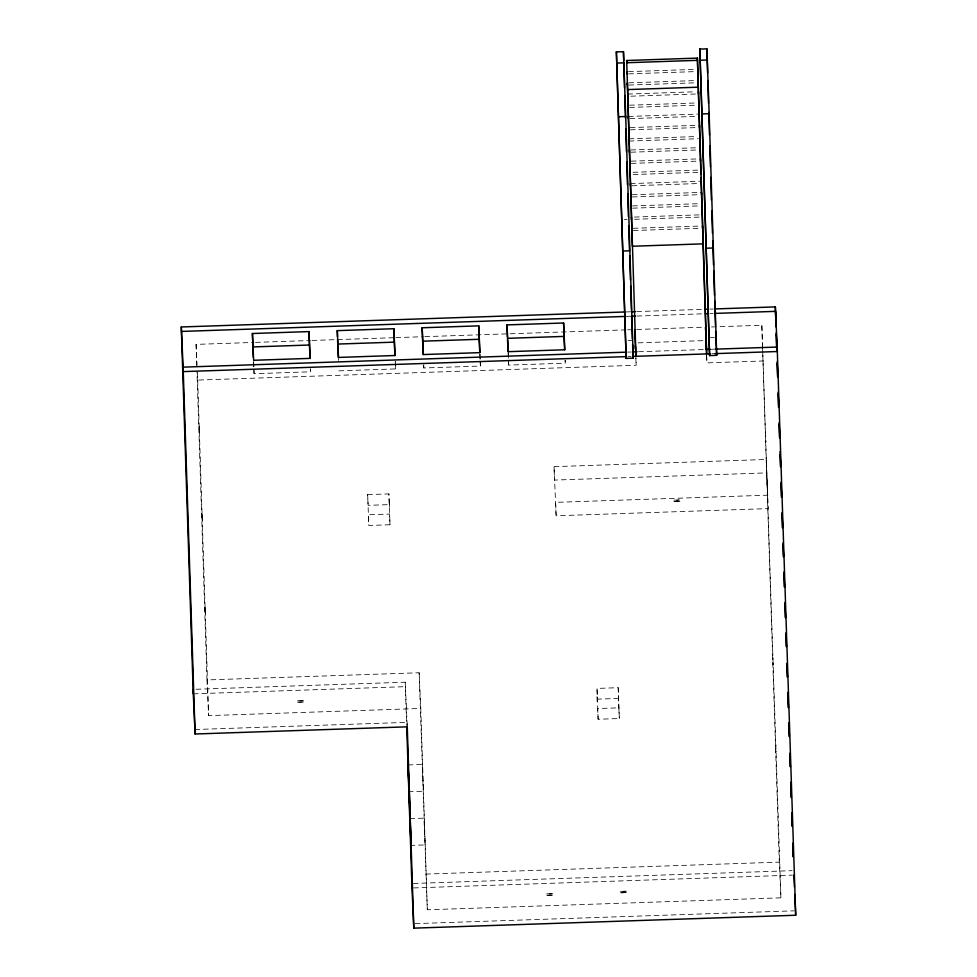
<?xml version="1.0" encoding="UTF-8"?>
<svg xmlns="http://www.w3.org/2000/svg" width="977" height="977" viewBox="0 0 977 977"><rect width="100%" height="100%" fill="white"/><g stroke="black" fill="none" stroke-linecap="round" stroke-linejoin="round"><path stroke-width="0.73" stroke-dasharray="4.88 3.66" d="M628.529 71.639L696.247 69.355M628.638 73.873L696.345 71.577M628.87 82.825L696.577 80.541M628.968 85.06L696.674 82.776M627.698 94.073L695.404 91.789M630.812 96.198L695.514 94.012M629.542 105.211L697.248 102.927M629.64 107.446L697.346 105.15M628.37 116.458L697.578 114.114M629.97 118.632L697.688 116.348M630.202 127.596L697.92 125.3M630.312 129.819L698.018 127.535M629.041 138.832L696.748 136.548M629.139 141.067L698.36 138.722M630.873 149.969L698.592 147.686M630.983 152.204L698.689 149.921M631.215 161.168L698.921 158.872M631.313 163.391L699.019 161.107M633.047 172.306L699.263 170.071M633.157 174.541L697.859 172.343M630.373 183.603L699.593 181.258M631.985 185.777L699.691 183.493M632.217 194.741L701.437 192.396M632.314 196.963L700.033 194.679M632.546 205.927L700.265 203.643M632.656 208.162L700.362 205.866M634.391 217.065L699.092 214.879M624.242 219.678L627.063 219.581M634.488 219.3L699.19 217.114M633.218 228.313L700.936 226.017M633.328 230.535L701.034 228.252M626.074 311.944L630.641 311.785M636.735 311.578L703.758 309.318M709.852 309.111L712.905 309.013M626.281 316.401L630.849 316.255M636.943 316.047L703.965 313.776M710.059 313.568L713.1 313.47M196.768 365.74L196.072 344.38L254.032 342.426M255.547 342.377L310.454 340.521M311.981 340.46L394.329 337.676M395.844 337.627L423.297 336.699M424.824 336.65L626.123 329.847M627.649 329.799L630.702 329.689M636.796 329.481L703.941 327.185M711.525 326.965L761.84 325.256L780.928 897.839L427.315 909.782L419.145 672.762L206.99 679.931L196.975 371.834M628.162 340.472L632.412 340.326M710.206 337.7L714.443 337.553M638.164 342.854L704.368 340.607M627.893 352.111L631.166 352.001M638.567 351.744L704.954 349.497M710.157 349.326L714.724 349.168M628.101 356.568L631.142 356.471M711.879 353.735L714.92 353.637M253.531 361.808L254.069 373.702L310.649 371.797L310.552 368.817L310.649 371.797M338.934 370.845L395.514 368.927L395.27 361.466L395.514 368.927M423.664 364.995L423.798 367.975L480.379 366.057L480.232 361.588M508.125 353.198L508.663 365.105L565.243 363.188L565.146 360.208L565.243 363.188M197.366 372.64L197.696 380.077L636.174 365.264L635.929 357.802M706.554 355.433L706.896 362.87L763.464 360.965M199.052 426.143L199.564 432.945L199.332 426.131M199.235 431.797L199.564 432.945M554.044 466.652L766.212 459.483L767.837 495.18L555.669 502.349L556.108 515.771L768.264 508.602L766.652 472.905L554.484 480.073L554.044 466.652L556.108 515.771M367.657 494.618L388.883 493.898L389.359 504.608L368.146 505.329L367.657 494.618L368.805 525.467L390.018 524.747L388.883 493.898M389.432 502.031L389.676 508.834M201.897 513.694L202.41 520.497L202.178 513.682M673.898 500.175L679.845 499.968L679.907 501.396L673.959 501.604L673.898 500.444L679.845 499.968M202.08 519.337L202.41 520.497M204.938 607.254L205.451 614.057L205.219 607.254M205.121 612.909L205.451 614.057M196.108 689.261L405.235 682.19L407.262 726.827M193.275 693.829L405.443 686.66M598.119 719.255L596.984 688.419L618.197 687.698L619.333 718.547L598.119 719.255L597.631 708.545L618.844 707.837L619.333 718.547M297.558 700.729L303.505 700.533L303.566 701.962L297.619 702.158L297.57 700.997L303.505 700.533M596.971 696.564L597.203 703.367M618.685 698.408L597.46 699.129L596.984 688.419M206.99 679.931L208.614 715.628L420.769 708.459L427.315 909.782M194.899 729.526L407.067 722.357L407.165 725.41M408.044 764.942L422.186 764.466L423.407 791.236L409.265 791.712M409.79 818.628L423.933 818.152L425.154 844.922L411.012 845.41M425.691 874.085L779.304 862.129L780.928 897.839M413.308 883.477L792.164 870.666M413.515 887.934L792.359 875.136M546.717 893.857L552.664 893.662L552.726 895.091L546.778 895.286L546.729 894.126L552.664 893.662M620.432 891.366L626.391 891.171L626.452 892.599L620.493 892.795L620.444 891.635L626.391 891.171M415.127 923.631L793.983 910.833M635.832 357.826L636.174 365.264M479.841 354.162L480.11 360.11M480.171 361.6L480.379 366.057M419.145 672.762L420.769 708.459M390.018 524.747L389.53 514.036L368.317 514.757L368.805 525.467M196.072 344.38L197.024 365.203M761.84 325.256L762.487 345.089M762.536 346.615L779.304 862.129M706.652 355.42L706.896 362.87M679.907 501.396L673.959 501.604M626.452 892.599L620.493 892.795M618.197 687.698L618.844 707.837M552.726 895.091L546.778 895.286M508.235 351.683L508.663 365.105M479.988 354.126L480.183 360.098M423.7 364.983L423.798 367.975M405.235 682.19L406.627 724.897M338.506 357.423L338.604 360.403M303.566 701.962L297.619 702.158M253.69 361.771L254.069 373.702M197.696 380.077L208.614 715.628M765.736 435.449L765.504 436.621L765.736 435.449M765.919 441.091L765.687 442.263L765.919 441.091M772.978 658.058L772.746 659.231L772.978 658.058M773.161 663.713L772.929 664.873L773.161 663.713M775.811 745.304L775.579 746.477L775.811 745.304M775.994 750.947L775.762 752.119L775.994 750.947"/><path stroke-width="1.47" d="M616.389 51.915L623.46 51.671L625.707 116.519L633.218 358.18L626.147 358.412L616.389 51.915L626.147 358.412M699.837 49.094L706.908 48.85L709.155 113.698L716.678 355.359L709.595 355.591L699.837 49.094L709.595 355.591M703.074 243.859L632.351 246.241L626.697 60.501L697.407 58.107L706.652 353.918L705.919 337.553M616.89 63.065L623.961 62.821M697.517 60.342L626.794 62.736L626.697 60.501M700.338 60.244L707.409 60.012M627.661 89.579L698.384 87.185M618.636 116.751L625.707 116.519M702.084 113.93L709.155 113.698M622.654 251.04L629.725 250.796M706.115 248.219L713.186 247.987M193.275 693.829L181.295 326.977L624.547 311.993M632.168 311.736L635.209 311.639M705.284 309.269L708.325 309.159M714.419 308.952L775.347 306.9L777.374 351.525L714.92 353.637M181.502 331.435L624.755 316.45M632.375 316.194L635.416 316.096M705.479 313.727L708.533 313.629M714.627 313.422L775.555 311.358L776.043 326.599M252.42 333.511L309.001 331.594L310.21 358.376L253.641 360.281L252.42 333.511L253.324 357.35M337.285 330.641L393.865 328.724L395.074 355.506L338.506 357.423L337.285 330.641L337.48 336.601M422.149 327.771L478.73 325.866L479.939 352.636L423.371 354.553L422.149 327.771L423.2 354.578M507.014 324.901L563.595 322.996L564.804 349.766L508.235 351.683L507.014 324.901L507.405 336.833M252.86 346.933L309.428 345.015L310.039 358.412M337.578 339.593L337.724 344.063L394.293 342.145L394.903 355.543M422.589 341.193L479.17 339.288L479.768 352.673M507.454 338.323L564.034 336.418L564.633 349.803M626.587 352.147L183.114 367.144L195.107 733.996L407.262 726.827L413.808 928.15L795.705 915.241L777.179 347.055L715.482 349.143M632.473 351.952L637.041 351.793M705.577 349.485L710.157 349.326M626.575 356.617L183.322 371.602L181.295 326.977M632.669 356.41L710.352 353.784M793.886 875.074L794.423 886.982M794.765 894.419L795.705 915.241M716.678 355.359L715.665 331.472M697.749 69.306L697.847 71.529M698.079 80.493L698.189 82.727M698.421 91.679L698.518 93.914M698.75 102.878L698.848 105.101M699.092 114.065L699.19 116.3M699.422 125.251L699.52 127.486M700.094 147.637L700.191 149.872M700.424 158.824L700.533 161.058M700.765 170.01L700.863 172.245M701.095 181.209L701.205 183.432M701.437 192.396L701.535 194.631M701.767 203.582L701.865 205.817M702.439 225.968L702.536 228.203M705.443 327.136L705.577 330.116M627.026 71.687L627.124 73.922M627.466 85.109L627.356 82.886L635.929 356.3L634.72 329.53M627.698 94.073L627.796 96.308M628.028 105.26L628.138 107.494M628.37 116.458L628.467 118.681M628.699 127.645L628.797 129.88M629.041 138.832L629.139 141.067M629.371 150.031L629.469 152.253M629.713 161.217L629.811 163.452M630.373 183.603L630.483 185.825M630.715 194.789L630.812 197.024M631.044 205.976L631.154 208.211M631.386 217.163L631.484 219.398M631.716 228.362L631.814 230.596M635.294 345.919L635.429 348.899M632.62 344.783L633.218 358.18M507.515 339.813L508.064 351.72M411.781 883.526L413.808 928.15M337.724 344.063L338.335 357.448M193.08 689.371L195.107 733.996M776.251 332.693L776.739 347.922M777.191 361.637L777.68 376.878L777.179 363.273M778.181 392.107L778.669 407.348M779.17 422.577L779.67 437.818M780.11 451.533L780.611 466.762L780.159 454.684M781.099 482.003L781.6 497.232M782.088 512.473L782.589 527.702M783.078 542.943L783.53 556.658M784.03 571.887L784.519 587.128M785.019 602.357L785.508 617.598M786.009 632.827L786.448 646.542M786.998 663.298L787.438 677.012M787.938 692.253L788.439 707.482M788.928 722.724L789.379 736.438M789.917 753.194L790.369 766.908L789.917 754.83M790.857 782.137L791.358 797.379M791.846 812.608L792.298 826.322M792.848 843.09L793.287 856.792M775.347 306.9L775.994 326.709M776.239 334.317L776.691 348.032M778.181 393.743L778.62 407.458M779.17 424.213L779.609 437.928M781.099 483.627L781.539 497.342M782.088 514.097L782.528 527.812M783.078 544.568L783.481 556.756M784.018 573.523L784.47 587.238M785.007 603.994L785.459 617.708M785.996 634.464L786.4 646.652M786.998 664.934L787.389 677.122M787.938 693.878L788.378 707.592M788.928 724.36L789.318 736.548M790.906 785.3L791.297 797.488M791.846 814.244L792.249 826.432M792.836 844.714L793.239 856.902M712.477 233.32L711.757 210.666M712.721 240.867L713.503 265.023M713.698 271.069L714.492 295.225M714.688 301.27L715.469 325.426M697.407 58.107L700.912 174.492M701.01 177.472L706.456 349.448M628.675 225.565L629.469 249.733M629.664 255.766L630.446 279.923M630.641 285.968L631.435 310.124M631.63 316.169L632.363 338.811M563.595 322.996L564.034 336.418M478.73 325.866L479.17 339.288M393.865 328.724L394.293 342.145M406.737 726.314L411.989 887.983M309.001 331.594L309.428 345.015M706.908 48.85L707.629 73.043M707.861 80.602L708.533 103.293M708.813 112.367L709.485 135.046M709.803 145.634L710.438 166.811M710.755 177.387L711.439 200.077M623.46 51.671L623.729 60.745M623.814 63.774L624.547 87.967M624.767 95.526L625.451 118.205M625.768 128.793L626.44 151.484M626.758 162.06L627.442 184.751M627.71 193.825L628.394 216.503M409.265 791.712L408.044 764.942L411.012 845.41L409.265 791.712"/></g></svg>
